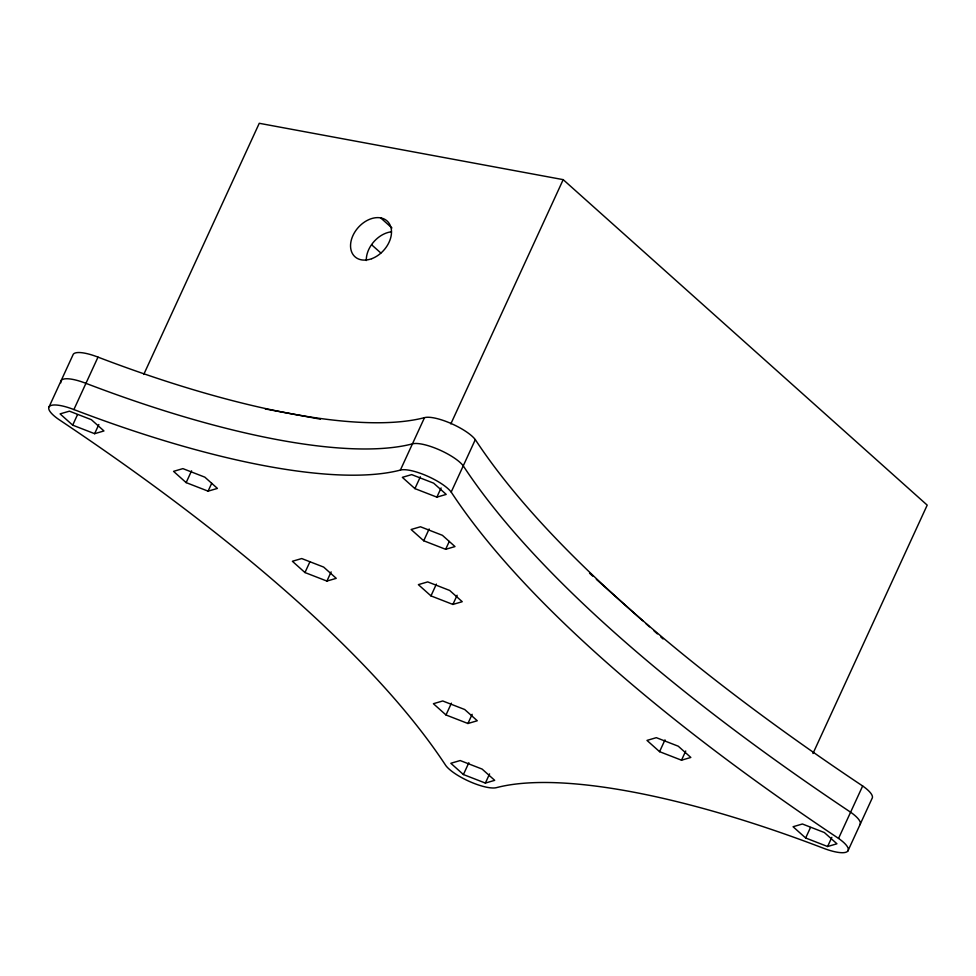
<?xml version="1.0" encoding="UTF-8"?>
<svg xmlns="http://www.w3.org/2000/svg" width="976" height="976" viewBox="0 0 976 976"><rect width="100%" height="100%" fill="white"/><g stroke="black" fill="none" stroke-linecap="round" stroke-linejoin="round"><path stroke-width="1.46" d="M49.129 406.736L73.249 354.3A30.049 8.381 24.7 0 1 98.003 357.118A448.972 125.257 24.7 0 0 424.499 417.655A30.049 8.381 24.7 0 1 450.68 423.316A30.049 8.381 24.7 0 1 475.312 439.627A1186.133 330.925 24.7 0 0 862.662 785.985A30.049 8.381 24.7 0 1 872.032 798.502L847.912 850.938M73.883 409.554A448.972 125.257 24.7 0 0 400.38 470.09A30.049 8.381 24.7 0 1 426.561 475.751A30.049 8.381 24.7 0 1 451.193 492.063A1186.133 330.925 24.7 0 0 838.543 838.421A30.049 8.381 24.7 0 1 847.046 851.743A30.049 8.381 24.7 0 1 823.158 848.12A448.972 125.257 24.7 0 0 496.65 787.595A30.049 8.381 24.7 0 1 470.481 781.922A30.049 8.381 24.7 0 1 445.849 765.623A1186.133 330.925 24.7 0 0 58.487 419.253A30.049 8.381 24.7 0 1 49.996 405.943A30.049 8.381 24.7 0 1 73.883 409.554L98.003 357.118M72.688 425.158L60.085 413.885L69.43 411.164L91.378 419.692L103.968 430.953L94.623 433.686L72.688 425.158L77.507 414.666M94.623 433.686L98.844 424.511M143.753 374.442L259.262 123.293L563.189 179.645L927.2 505.129L812.959 753.521M186.148 482.62L173.545 471.359L182.89 468.626L204.838 477.154L217.428 488.415L208.083 491.148L186.148 482.62L191.577 470.822M208.083 491.148L211.707 483.279M304.963 572.546L292.373 561.273L301.718 558.553L323.654 567.08L336.256 578.341L326.911 581.074L304.963 572.546L309.795 562.054M326.911 581.074L331.132 571.899M400.38 470.09L424.499 417.655M414.922 488.61L402.332 477.337L411.677 474.617L433.625 483.144L446.215 494.405L436.87 497.138L414.922 488.61L420.351 476.813M450.839 423.889L563.189 179.645M436.87 497.138L441.091 487.963M423.718 540.765L411.116 529.504L420.461 526.772L442.409 535.312L454.999 546.572L445.654 549.305L423.718 540.765L429.147 528.968M451.193 492.063L475.312 439.627M445.654 549.305L449.277 541.436M430.965 595.897L418.362 584.636L427.708 581.903L449.655 590.443L462.246 601.704L452.901 604.437L430.965 595.897L436.382 584.099M452.901 604.437L457.122 595.25M445.995 714.969L433.393 703.708L442.738 700.975L464.686 709.503L477.276 720.764L467.931 723.497L445.995 714.969L451.424 703.171M467.931 723.497L472.152 714.322M463.417 774.541L450.827 763.281L460.172 760.548L482.107 769.076L494.71 780.336L485.365 783.069L463.417 774.541L468.846 762.744M485.365 783.069L489.586 773.895M659.569 751.666L646.978 740.406L656.323 737.673L678.259 746.201L690.849 757.461L681.504 760.194L659.569 751.666L664.998 739.869M681.504 760.194L685.725 751.02M805.664 837.994L793.061 826.733L802.406 824L824.354 832.528L836.944 843.789L827.599 846.521L805.664 837.994L810.483 827.502M827.599 846.521L831.82 837.347M838.543 838.421L862.662 785.985M265.301 408.956L320.433 419.18M380.677 217.892L391.925 227.945M371.783 244.903L380.86 253.016M589.553 573.241L592.944 576.267M596.336 579.305L642.684 620.748M646.075 623.786L649.467 626.812M653.993 630.862L657.385 633.888M660.776 636.925L663.033 638.951M859.966 824.72A30.049 8.381 24.7 0 0 850.608 812.203A1186.133 330.925 24.7 0 1 463.258 465.845A30.049 8.381 24.7 0 0 438.627 449.533A30.049 8.381 24.7 0 0 412.445 443.873A448.972 125.257 24.7 0 1 85.937 383.336A30.049 8.381 24.7 0 0 60.854 382.775M366.305 260.531A24.046 17.104 -48.2 0 1 391.413 231.812M371.71 258.701A24.046 17.104 -48.2 0 0 388.411 222.369A24.046 17.104 -48.2 0 0 352.958 235.509A24.046 17.104 -48.2 0 0 371.71 258.701"/></g></svg>
